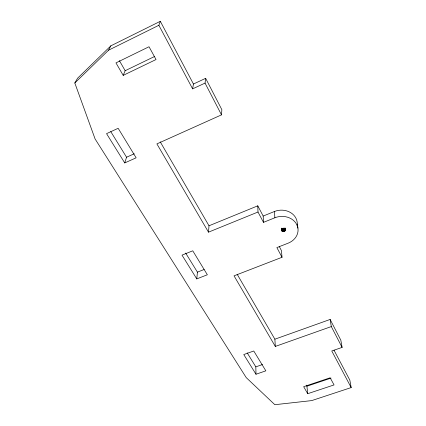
<?xml version="1.0" encoding="UTF-8"?>
<svg xmlns="http://www.w3.org/2000/svg" width="426" height="426" viewBox="0 0 426 426"><rect width="100%" height="100%" fill="white"/><g stroke="black" fill="none" stroke-linecap="round" stroke-linejoin="round"><path stroke-width="0.64" d="M285.5 229.619C285.09 227.09 280.542 228.096 281.527 230.578C282.864 232.969 286.703 230.86 285.377 228.347M208.5 232.165L209.001 225.785L257.773 205.822L257.996 212.02L208.5 232.165L156.89 143.892L221.509 114.86L221.855 109.695L205.662 78.325L193.441 84.018L192.616 88.858L205.039 83.097L205.662 78.325M196.775 278.902L182.008 255.131L192.76 250.807L207.35 274.77L196.775 278.902L197.419 272.139L185.645 253.049M124.733 162.924L136.139 157.817L118.156 128.29L106.553 133.652L124.733 162.924L126.554 157.226L134.243 153.77M334.011 350.172L349.826 380.114L351.184 387.575L311.72 400.6L274.85 404.7L246.244 377.628L95.089 138.956L74.816 82.99L108.587 50.172L158.866 25.288L160.314 21.3L193.441 84.018M123.194 75.37L156.028 59.539L149.031 46.743L115.963 62.894L123.194 75.37L125.175 70.705L154.494 56.525M108.587 50.172L110.851 45.838L160.314 21.3M74.816 82.99L77.575 78.23L110.851 45.838M275.303 346.429L274.882 339.197L330.129 319.452L331.311 326.566L275.303 346.429L234.034 275.84L282.023 257.283L276.873 247.586L288.077 243.203A16.529 14.042 -5.3 0 0 296.698 224.449A16.529 14.042 -5.3 0 0 274.882 217.766L263.481 222.356L263.177 216.057L274.413 211.509A16.289 13.92 -5.4 0 1 297.114 221.77L297.918 228.118M197.419 272.139L204.166 269.482M255.994 374.246L243.763 354.554L253.763 350.997L265.84 370.833L255.994 374.246L255.829 366.866L262.512 364.528M330.129 319.452L340.816 340.156L342.115 347.398L331.758 350.976L351.184 387.575M307.721 393.699L303.658 386.691L330.15 377.787L334.059 384.928L307.721 393.699L306.912 386.212L331.05 378.102M110.771 131.618L126.554 157.226M247.202 352.877L255.829 366.866M160.24 141.853L209.001 225.785M237.16 274.264L274.882 339.197M119.371 60.63L125.175 70.705M306.294 385.136L306.912 386.212M158.866 25.288L192.616 88.858M257.996 212.02L263.481 222.356M257.773 205.822L263.177 216.057M279.376 246.723L281.464 250.685L282.023 257.283M205.039 83.097L221.509 114.86M331.311 326.566L342.115 347.398M285.367 228.81L285.489 230.083M285.095 227.979L285.34 230.525M284.818 228.379L285.063 230.929M284.371 228.07L284.68 231.254M283.908 228.304L284.206 231.494M283.386 228.427L283.684 231.616M282.853 228.432L283.146 231.627M282.342 228.325L282.63 231.515M281.879 228.102L282.166 231.291M281.565 228.421L281.794 230.972M281.362 228.666L281.527 230.578M274.413 211.509L274.882 217.766M297.257 224.198A16.289 13.92 -5.4 0 1 297.14 225.407"/></g></svg>
